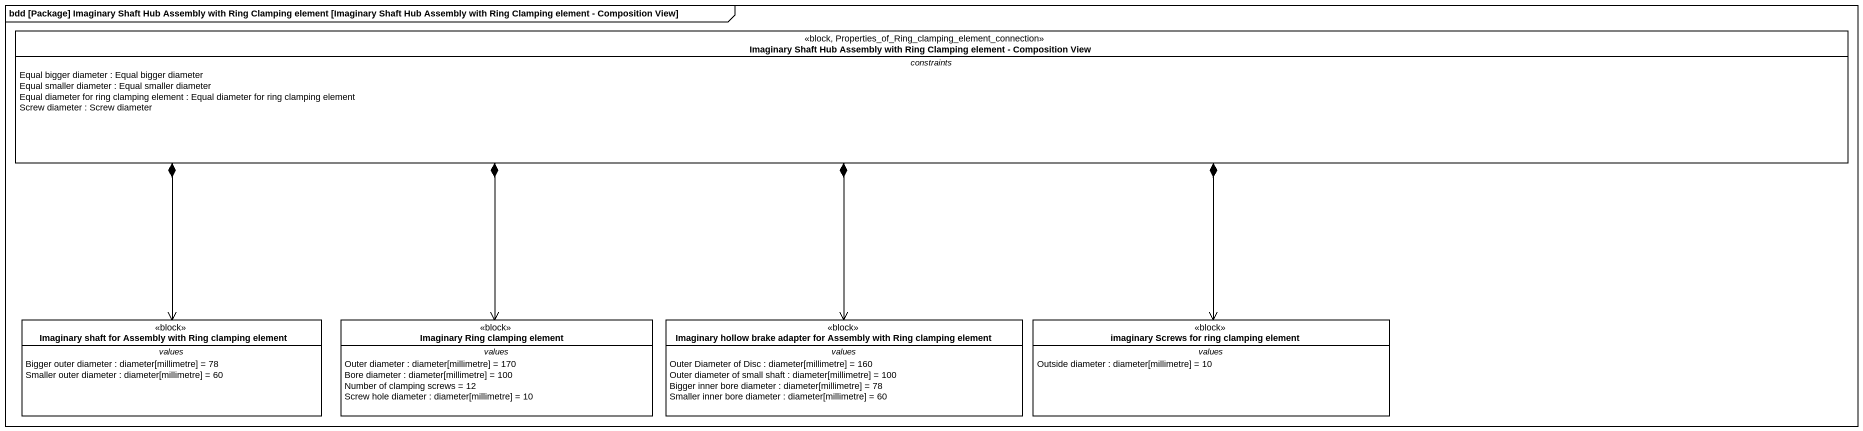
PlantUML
@startuml
mainframe bdd [Package] Imaginary Shaft Hub Assembly with Ring Clamping element [Imaginary Shaft Hub Assembly with Ring Clamping element - Composition View]
hide circle
hide empty members
class "Imaginary Shaft Hub Assembly with Ring Clamping element - Composition View" as Imaginary_Shaft_Hub <<block, Properties_of_Ring_clamping_element_connection>> {
  -- constraints --
  Equal bigger diameter : Equal bigger diameter
  Equal smaller diameter : Equal smaller diameter
  Equal diameter for ring clamping element : Equal diameter for ring clamping element
  Screw diameter : Screw diameter
}
class "Imaginary shaft for Assembly with Ring clamping element" as Imaginary_shaft_for <<block>> {
  -- values --
  Bigger outer diameter : diameter[millimetre] = 78
  Smaller outer diameter : diameter[millimetre] = 60
}
class "Imaginary Ring clamping element" as Imaginary_Ring_clamping <<block>> {
  -- values --
  Outer diameter : diameter[millimetre] = 170
  Bore diameter : diameter[millimetre] = 100
  Number of clamping screws = 12
  Screw hole diameter : diameter[millimetre] = 10
}
class "Imaginary hollow brake adapter for Assembly with Ring clamping element" as Imaginary_hollow_brake <<block>> {
  -- values --
  Outer Diameter of Disc : diameter[millimetre] = 160
  Outer diameter of small shaft : diameter[millimetre] = 100
  Bigger inner bore diameter : diameter[millimetre] = 78
  Smaller inner bore diameter : diameter[millimetre] = 60
}
class "imaginary Screws for ring clamping element" as imaginary_Screws_for_ring <<block>> {
  -- values --
  Outside diameter : diameter[millimetre] = 10
}
Imaginary_Shaft_Hub *-left-> Imaginary_shaft_for
Imaginary_Shaft_Hub *--> Imaginary_Ring_clamping
Imaginary_Shaft_Hub *--> Imaginary_hollow_brake
Imaginary_Shaft_Hub *--> imaginary_Screws_for_ring
@enduml
